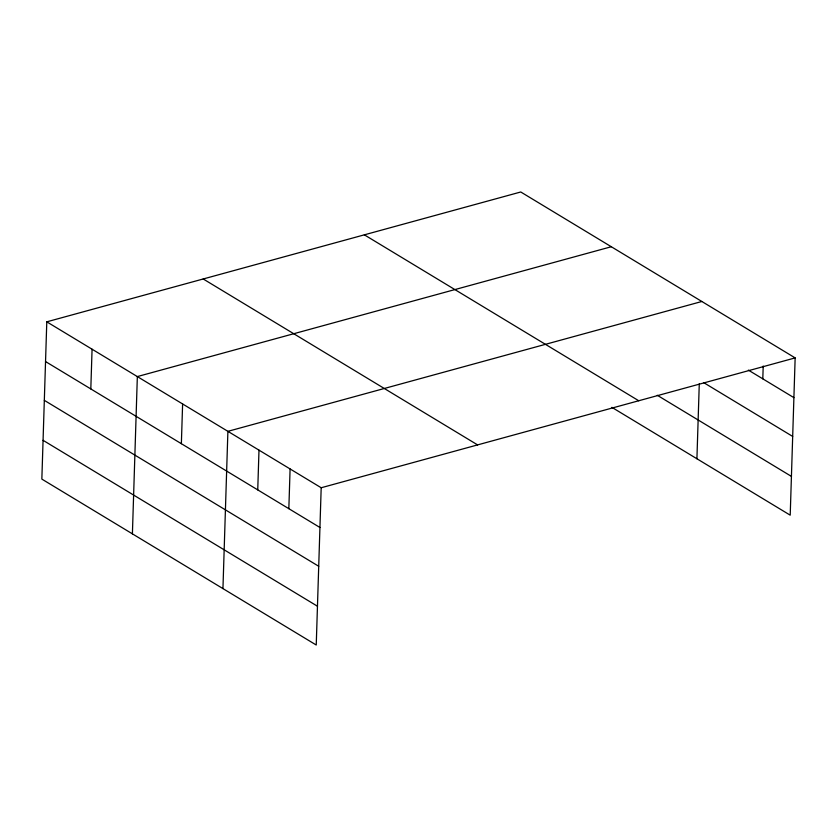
<?xml version="1.0" encoding="UTF-8"?>
<svg xmlns="http://www.w3.org/2000/svg" width="837" height="837" viewBox="0 0 837 837"><rect width="100%" height="100%" fill="white"/><g stroke="black" fill="none" stroke-linecap="round" stroke-linejoin="round"><path stroke-width="1.26" d="M46.788 321.827L41.85 479.099L316.24 645.013L321.188 487.751L46.788 321.827L520.76 191.987L795.15 357.901L790.212 515.173L611.889 407.347M90.814 388.943L92.07 349.207M132.403 533.849L137.341 376.577L611.303 246.737M181.367 443.694L182.612 403.957M222.945 588.599L227.894 431.337L701.856 301.487M257.744 489.886L258.989 450.139M288.838 508.687L290.094 468.94M696.918 458.76L699.272 383.88M762.8 378.837L763.208 366.02M321.188 487.751L795.15 357.901M748.362 370.111L793.905 397.648M703.833 382.708L792.681 436.433M657.275 395.273L791.425 476.389M364.346 234.831L638.746 400.756M203.203 278.972L477.592 444.897M45.543 361.563L319.933 527.488M44.33 400.348L318.719 566.272M43.064 440.314L317.464 606.229"/></g></svg>
